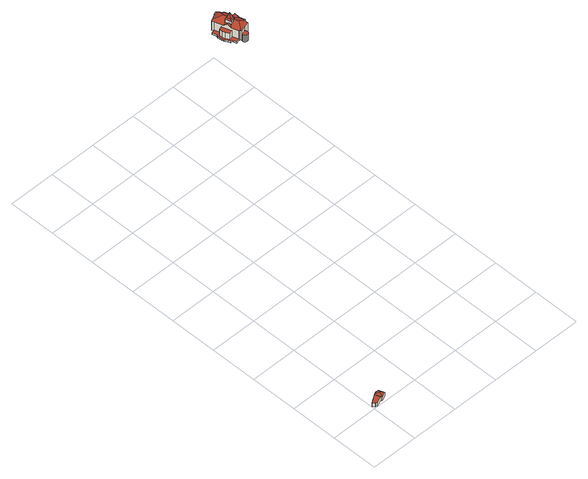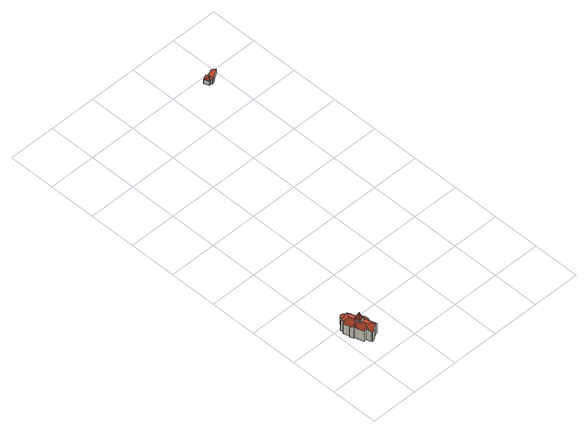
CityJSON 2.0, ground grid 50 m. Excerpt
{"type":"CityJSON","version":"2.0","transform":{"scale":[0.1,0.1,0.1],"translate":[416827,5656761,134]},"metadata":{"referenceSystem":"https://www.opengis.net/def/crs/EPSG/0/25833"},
"CityObjects":{
"building1":{"type":"Building","attributes":{"Gemeindeschluessel":"14612000","Geometrietyp2DReferenz":"3000","H_DGM":"134.99","MaxHBuilding":"6.86","MaxZBuilding":"141.85","sst":"EE3","confidence":"0","function":"31001_1000","roofType":"3200","measuredHeight":6.86,"storeysAboveGround":2},"address":[{"country":"Germany","locality":"Dresden","thoroughfareNumber":"13a","thoroughfareName":"Schillerstraße","postcode":"01326"}],"geometry":[{"type":"Solid","lod":"2","boundaries":[[[[0,1,2,3]],[[4,5,6,7,8,9]],[[10,11,12,13,14,15]],[[16,17,18,19]],[[20,7,6,21]],[[22,23,24,25]],[[26,11,10,15,27,28,29]],[[30,5,11,26]],[[29,28,1,0]],[[21,6,5,30]],[[5,4,9,13,12,11]],[[19,18,31,32]],[[23,2,1,28,27,24]],[[3,2,23,22]],[[13,9,8,31,18,17,33,14]],[[34,33,17,16]],[[8,7,20,35,32,31]],[[24,27,15,14,33,34,36,25]],[[26,29,0,3,22,25,36,34,16,19,32,35,20,21,30]]]],"semantics":{"surfaces":[{"type":"WallSurface"},{"type":"RoofSurface","Z_MAX_ASL":"141.8466","Z_MIN_ASL":"140.0338","Z_Max":"6.856599999999986","Z_Min":"5.0438000000000045","FACEAREA":"10.01841","NORMAL_AZI":"68.07026","NORMAL_H":"51.83016","DachTyp_LOD2":"3200","DachName_LOD2":"Walmdach","STRUKTUR":"Dach"},{"type":"RoofSurface","Z_MAX_ASL":"141.84","Z_MIN_ASL":"140.04","Z_Max":"6.849999999999994","Z_Min":"5.049999999999983","FACEAREA":"11.40661","NORMAL_AZI":"248.01603","NORMAL_H":"51.9449","DachTyp_LOD2":"3200","DachName_LOD2":"Walmdach","STRUKTUR":"Dach"},{"type":"RoofSurface","Z_MAX_ASL":"141.8466","Z_MIN_ASL":"140.0338","Z_Max":"6.856599999999986","Z_Min":"5.0438000000000045","FACEAREA":"15.79291","NORMAL_AZI":"157.75907","NORMAL_H":"65.62577","DachTyp_LOD2":"3200","DachName_LOD2":"Walmdach","STRUKTUR":"Dach"},{"type":"RoofSurface","Z_MAX_ASL":"139.5","Z_MIN_ASL":"139.5","Z_Max":"4.509999999999991","Z_Min":"4.509999999999991","FACEAREA":"50.37313","NORMAL_AZI":"-1","NORMAL_H":"90","DachTyp_LOD2":"3200","DachName_LOD2":"Walmdach","STRUKTUR":"Dach"},{"type":"RoofSurface","Z_MAX_ASL":"141.8466","Z_MIN_ASL":"140.0394","Z_Max":"6.856599999999986","Z_Min":"5.0493999999999915","FACEAREA":"12.60683","NORMAL_AZI":"335.19601","NORMAL_H":"65.65658","DachTyp_LOD2":"3200","DachName_LOD2":"Walmdach","STRUKTUR":"Dach"},{"type":"GroundSurface"}],"values":[[0,1,2,0,0,0,0,0,0,0,3,0,4,0,5,0,0,0,6]]}}]},
"building2":{"type":"Building","attributes":{"Gemeindeschluessel":"14612000","Geometrietyp2DReferenz":"3000","H_DGM":"209.29","MaxHBuilding":"24.09","MaxZBuilding":"233.38","sst":"ME3","confidence":"0.920617851589202","function":"31001_1000","roofType":"3200","measuredHeight":24.09,"storeysAboveGround":3},"address":[{"country":"Germany","locality":"Dresden","thoroughfareNumber":"7","thoroughfareName":"Zeppelinstraße","postcode":"01324"}],"geometry":[{"type":"Solid","lod":"2","boundaries":[[[[37,38,39,40]],[[41,42,43,44]],[[45,46,47,48,49,50,51,52]],[[53,54,55,56]],[[57,58,59,60]],[[61,62,63,64,65,66,67,68]],[[69,51,50,49,70,62,61,68,71,72,73]],[[74,75,76,77]],[[78,79,80,81]],[[82,83,84,85,86,87]],[[76,88,41]],[[89,90,91,92]],[[93,44,43,94]],[[71,95,96,97,98,72]],[[90,99,100,91]],[[75,42,88]],[[101,102,103,104,105,106]],[[107,108,109,110,111,112,113]],[[114,115,52,51,69,116]],[[117,118,119,120]],[[121,122,123,124,44,93]],[[125,73,72,98,126,127,128,119,118,129,130]],[[131,108,107,132]],[[133,134,135,136,81,80,137,138,139,140,54,53]],[[141,142,143,131]],[[46,45,52,115,114,144,145,146,147,148,149,47],[150,151,152,131,132,153,154,78,81,136,135,134,133,53,56,155,156,117,120,157,158,159,97,96,95,67,66,65,64,160,161,162,57,60]],[[163,164,165,166,167,148,147,146,145,144,114,116]],[[168,141,131,132]],[[169,111,110,170,59,58,171,172,70,49,48,173]],[[120,119,128,157]],[[174,175,176,177]],[[178,179,180,81,181,182,53,183,184,185]],[[186,187,188,189]],[[190,191,192,178,185,193]],[[157,128,127,158]],[[167,173,48,47,149,148]],[[194,192,191,195]],[[152,109,108,131]],[[176,196,187,186,197,177]],[[198,122,121,93,94,199]],[[200,201,202,203,204,205]],[[206,190,193,207]],[[110,109,152,151,150,170]],[[38,208,209,39]],[[210,211,81,180,212,213]],[[99,214,215,100]],[[187,196,176,175,216,103,102,101,217,218,204,203,202,219,87,86,85,213,212,180,179,194,195,206,207,184,183,220,188]],[[154,221,79,78]],[[222,223,214,99,90,89,208,38,37,142,141,168]],[[122,198,199,74,77,123]],[[211,210,84,83,82,224,201,200,205,225,226,106,105,104,227,174,177,197,186,189,228,53,182,181,81]],[[171,162,161,160,229,230]],[[172,171,230,70]],[[225,218,217,226]],[[226,217,101,106]],[[88,42,41]],[[60,59,170,150]],[[230,229,63,62,70]],[[64,63,229,160]],[[139,165,164,140]],[[195,191,190,206]],[[75,88,76]],[[142,37,40,143]],[[138,166,165,139]],[[210,213,85,84]],[[94,43,74,199]],[[223,222,231,232]],[[156,129,118,117]],[[208,89,92,209]],[[54,140,163,116,69,73,125,130,55]],[[188,220,183,53,228,189]],[[224,82,87,219,202,201]],[[159,126,98,97]],[[205,204,218,225]],[[132,131,143,40,39,209,92,91,100,215,232,231]],[[137,80,79,221,113,112,111,169,173,167,166,138]],[[158,127,126,159]],[[207,193,185,184]],[[75,74,43,42]],[[153,132,107,113,221,154]],[[222,168,132,231]],[[55,130,129,156,155,56]],[[164,163,140]],[[227,104,103,216,175,174]],[[179,178,192,194]],[[95,71,68,67]],[[214,223,232,215]],[[124,123,77,76,41,44]],[[162,171,58,57]]]],"semantics":{"surfaces":[{"type":"WallSurface"},{"type":"RoofSurface","Z_MAX_ASL":"227.5","Z_MIN_ASL":"225.7744","Z_Max":"18.210000000000008","Z_Min":"16.484400000000022","FACEAREA":"9.46589","NORMAL_AZI":"341.24489","NORMAL_H":"30.17391","DachTyp_LOD2":"3400","DachName_LOD2":"Mansardendach","STRUKTUR":"Dach"},{"type":"RoofSurface","Z_MAX_ASL":"225.1136","Z_MIN_ASL":"221.5075","Z_Max":"15.823599999999999","Z_Min":"12.217500000000001","FACEAREA":"67.51855","NORMAL_AZI":"71.2313","NORMAL_H":"61.61672","DachTyp_LOD2":"3201;3110","DachName_LOD2":"einseitiges Walmdach;Satteldach mit zwei Gauben","STRUKTUR":"Dach"},{"type":"RoofSurface","Z_MAX_ASL":"227.5","Z_MIN_ASL":"225.78","Z_Max":"18.210000000000008","Z_Min":"16.49000000000001","FACEAREA":"9.49912","NORMAL_AZI":"161.24495","NORMAL_H":"30.1732","DachTyp_LOD2":"3400","DachName_LOD2":"Mansardendach","STRUKTUR":"Dach"},{"type":"RoofSurface","Z_MAX_ASL":"233.38","Z_MIN_ASL":"227.5","Z_Max":"24.090000000000003","Z_Min":"18.210000000000008","FACEAREA":"14.23698","NORMAL_AZI":"251.1223","NORMAL_H":"17.75051","DachTyp_LOD2":"3400","DachName_LOD2":"Mansardendach","STRUKTUR":"Dach"},{"type":"RoofSurface","Z_MAX_ASL":"233.38","Z_MIN_ASL":"227.5","Z_Max":"24.090000000000003","Z_Min":"18.210000000000008","FACEAREA":"14.24408","NORMAL_AZI":"71.12112","NORMAL_H":"17.83836","DachTyp_LOD2":"3400","DachName_LOD2":"Mansardendach","STRUKTUR":"Dach"},{"type":"RoofSurface","Z_MAX_ASL":"225.114","Z_MIN_ASL":"221","Z_Max":"15.824000000000012","Z_Min":"11.710000000000008","FACEAREA":"52.135","NORMAL_AZI":"162.87255","NORMAL_H":"57.52636","DachTyp_LOD2":"3201;3110","DachName_LOD2":"einseitiges Walmdach;Satteldach mit zwei Gauben","STRUKTUR":"Dach"},{"type":"RoofSurface","Z_MAX_ASL":"225.1057","Z_MIN_ASL":"221","Z_Max":"15.815700000000021","Z_Min":"11.710000000000008","FACEAREA":"59.96874","NORMAL_AZI":"341.19176","NORMAL_H":"66.30402","DachTyp_LOD2":"3201;3110","DachName_LOD2":"einseitiges Walmdach;Satteldach mit zwei Gauben","STRUKTUR":"Dach"},{"type":"GroundSurface"},{"type":"RoofSurface","Z_MAX_ASL":"225.114","Z_MIN_ASL":"220.9984","Z_Max":"15.824000000000012","Z_Min":"11.708400000000012","FACEAREA":"66.06338","NORMAL_AZI":"71.24434","NORMAL_H":"61.77968","DachTyp_LOD2":"3201;3110","DachName_LOD2":"einseitiges Walmdach;Satteldach mit zwei Gauben","STRUKTUR":"Dach"},{"type":"RoofSurface","Z_MAX_ASL":"218.31","Z_MIN_ASL":"218.31","Z_Max":"9.02000000000001","Z_Min":"9.02000000000001","FACEAREA":"47.73475","NORMAL_AZI":"-1","NORMAL_H":"90","DachTyp_LOD2":"1000","DachName_LOD2":"Flachdach","STRUKTUR":"Dach"},{"type":"RoofSurface","Z_MAX_ASL":"211.03","Z_MIN_ASL":"211.03","Z_Max":"1.740000000000009","Z_Min":"1.740000000000009","FACEAREA":"87.35246","NORMAL_AZI":"-1","NORMAL_H":"90","DachTyp_LOD2":"1000","DachName_LOD2":"Flachdach","STRUKTUR":"Dach"},{"type":"RoofSurface","Z_MAX_ASL":"217.86","Z_MIN_ASL":"217.86","Z_Max":"8.570000000000022","Z_Min":"8.570000000000022","FACEAREA":"24.47786","NORMAL_AZI":"-1","NORMAL_H":"90","DachTyp_LOD2":"1000","DachName_LOD2":"Flachdach","STRUKTUR":"Dach"},{"type":"RoofSurface","Z_MAX_ASL":"223.56","Z_MIN_ASL":"220.9984","Z_Max":"14.27000000000001","Z_Min":"11.708400000000012","FACEAREA":"10.60027","NORMAL_AZI":"161.17031","NORMAL_H":"54.94335","DachTyp_LOD2":"3201;3110","DachName_LOD2":"einseitiges Walmdach;Satteldach mit zwei Gauben","STRUKTUR":"Dach"},{"type":"RoofSurface","Z_MAX_ASL":"233.38","Z_MIN_ASL":"227.5","Z_Max":"24.090000000000003","Z_Min":"18.210000000000008","FACEAREA":"11.91962","NORMAL_AZI":"341.24439","NORMAL_H":"21.41343","DachTyp_LOD2":"3400","DachName_LOD2":"Mansardendach","STRUKTUR":"Dach"},{"type":"RoofSurface","Z_MAX_ASL":"223.56","Z_MIN_ASL":"221.5102","Z_Max":"14.27000000000001","Z_Min":"12.220200000000006","FACEAREA":"7.34319","NORMAL_AZI":"341.15031","NORMAL_H":"54.96221","DachTyp_LOD2":"3201;3110","DachName_LOD2":"einseitiges Walmdach;Satteldach mit zwei Gauben","STRUKTUR":"Dach"},{"type":"RoofSurface","Z_MAX_ASL":"223.56","Z_MIN_ASL":"221.0445","Z_Max":"14.27000000000001","Z_Min":"11.754500000000007","FACEAREA":"8.64856","NORMAL_AZI":"341.19356","NORMAL_H":"54.956","DachTyp_LOD2":"3201;3110","DachName_LOD2":"einseitiges Walmdach;Satteldach mit zwei Gauben","STRUKTUR":"Dach"},{"type":"RoofSurface","Z_MAX_ASL":"233.38","Z_MIN_ASL":"227.5","Z_Max":"24.090000000000003","Z_Min":"18.210000000000008","FACEAREA":"11.91999","NORMAL_AZI":"161.24488","NORMAL_H":"21.4143","DachTyp_LOD2":"3400","DachName_LOD2":"Mansardendach","STRUKTUR":"Dach"},{"type":"RoofSurface","Z_MAX_ASL":"223.56","Z_MIN_ASL":"221.0759","Z_Max":"14.27000000000001","Z_Min":"11.785899999999998","FACEAREA":"8.52838","NORMAL_AZI":"161.17613","NORMAL_H":"54.9481","DachTyp_LOD2":"3201;3110","DachName_LOD2":"einseitiges Walmdach;Satteldach mit zwei Gauben","STRUKTUR":"Dach"},{"type":"RoofSurface","Z_MAX_ASL":"225.1136","Z_MIN_ASL":"221.0017","Z_Max":"15.823599999999999","Z_Min":"11.711700000000008","FACEAREA":"71.58543","NORMAL_AZI":"251.65082","NORMAL_H":"61.60546","DachTyp_LOD2":"3201;3110","DachName_LOD2":"einseitiges Walmdach;Satteldach mit zwei Gauben","STRUKTUR":"Dach"},{"type":"RoofSurface","Z_MAX_ASL":"225.114","Z_MIN_ASL":"221.0749","Z_Max":"15.824000000000012","Z_Min":"11.784900000000022","FACEAREA":"67.66848","NORMAL_AZI":"251.6124","NORMAL_H":"61.78842","DachTyp_LOD2":"3201;3110","DachName_LOD2":"einseitiges Walmdach;Satteldach mit zwei Gauben","STRUKTUR":"Dach"},{"type":"RoofSurface","Z_MAX_ASL":"227.5","Z_MIN_ASL":"225.7744","Z_Max":"18.210000000000008","Z_Min":"16.484400000000022","FACEAREA":"11.18222","NORMAL_AZI":"71.10499","NORMAL_H":"30.13228","DachTyp_LOD2":"3400","DachName_LOD2":"Mansardendach","STRUKTUR":"Dach"},{"type":"RoofSurface","Z_MAX_ASL":"222.5848","Z_MIN_ASL":"221.0388","Z_Max":"13.29480000000001","Z_Min":"11.748800000000017","FACEAREA":"3.76291","NORMAL_AZI":"251.81805","NORMAL_H":"61.68775","DachTyp_LOD2":"3201;3110","DachName_LOD2":"einseitiges Walmdach;Satteldach mit zwei Gauben","STRUKTUR":"Dach"},{"type":"RoofSurface","Z_MAX_ASL":"227.5","Z_MIN_ASL":"225.7393","Z_Max":"18.210000000000008","Z_Min":"16.449299999999994","FACEAREA":"11.24692","NORMAL_AZI":"251.14854","NORMAL_H":"30.15807","DachTyp_LOD2":"3400","DachName_LOD2":"Mansardendach","STRUKTUR":"Dach"}],"values":[[0,1,0,0,0,0,2,3,0,0,4,0,0,0,0,5,0,6,0,0,0,7,0,0,0,8,0,0,9,0,0,0,0,10,0,0,0,0,0,8,0,0,0,0,0,0,11,0,12,0,8,0,13,0,0,14,0,15,0,16,0,17,0,18,0,0,0,0,0,19,0,0,0,0,8,20,0,0,21,0,0,0,22,0,0,0,0,23,0]]}}]}
},
"vertices":[
[47,10,10],[47,10,55],[28,15,55],[28,15,10],[159,60,69],[177,46,60],[155,100,60],[146,96,68],[143,98,69],[140,75,78],[116,37,60],[122,24,60],[125,47,70],[128,69,78],[93,96,61],[93,96,60],[122,110,10],[122,110,60],[126,103,64],[126,103,10],[146,96,10],[155,100,10],[25,14,10],[25,14,55],[7,40,55],[7,40,10],[122,24,10],[93,96,55],[116,37,55],[116,37,10],[177,46,10],[137,103,66],[137,103,10],[97,98,60],[97,98,10],[143,98,10],[93,96,10],
[1877,3451,839],[1868,3441,839],[1868,3441,753],[1877,3451,753],[1800,3647,935],[1836,3660,935],[1842,3672,918],[1787,3654,918],[1843,3669,753],[1855,3635,753],[1863,3610,753],[1863,3610,905],[1855,3635,905],[1843,3669,905],[1842,3672,905],[1842,3672,753],[1731,3730,753],[1731,3730,870],[1725,3755,871],[1725,3755,753],[1919,3618,753],[1919,3618,875],[1941,3554,875],[1941,3554,753],[1896,3687,875],[1898,3680,875],[1906,3657,892],[1906,3657,753],[1898,3680,753],[1896,3687,753],[1874,3752,753],[1874,3752,875],[1832,3669,911],[1871,3640,896],[1852,3745,888],[1844,3768,888],[1820,3704,911],[1863,3610,918],[1850,3616,935],[1815,3604,935],[1809,3591,918],[1811,3495,753],[1811,3495,871],[1810,3499,871],[1810,3499,753],[1737,3526,753],[1747,3529,753],[1753,3531,753],[1753,3531,770],[1747,3529,770],[1737,3526,770],[1825,3632,994],[1846,3437,839],[1836,3440,839],[1836,3440,753],[1846,3437,753],[1787,3654,762],[1842,3672,762],[1852,3745,753],[1844,3768,753],[1834,3797,753],[1834,3797,874],[1829,3446,839],[1829,3446,753],[1698,3619,770],[1699,3632,770],[1699,3638,770],[1699,3638,753],[1699,3632,753],[1698,3619,753],[1825,3479,871],[1872,3492,870],[1931,3512,871],[1923,3536,887],[1869,3559,911],[1842,3517,891],[1823,3486,875],[1787,3654,753],[1832,3669,753],[1787,3654,886],[1758,3771,753],[1758,3771,874],[1796,3784,874],[1796,3784,753],[1795,3632,762],[1808,3591,762],[1808,3591,917],[1795,3632,918],[1769,3736,891],[1828,3795,874],[1824,3804,870],[1793,3793,870],[1760,3767,876],[1734,3758,876],[1872,3492,753],[1825,3479,753],[1761,3641,753],[1773,3607,753],[1784,3573,753],[1785,3572,753],[1785,3572,871],[1784,3573,871],[1773,3607,896],[1761,3641,870],[1872,3492,839],[1881,3464,839],[1881,3464,753],[1788,3651,753],[1795,3629,753],[1800,3616,753],[1804,3603,753],[1808,3591,753],[1853,3606,753],[1920,3546,753],[1923,3536,753],[1931,3512,753],[1823,3486,753],[1819,3497,753],[1734,3758,753],[1760,3767,753],[1793,3793,753],[1824,3804,753],[1828,3795,753],[1915,3660,753],[1917,3656,753],[1928,3621,753],[1788,3651,886],[1795,3629,886],[1800,3616,896],[1804,3603,886],[1808,3591,886],[1825,3479,839],[1856,3596,911],[1920,3546,887],[1928,3621,870],[1893,3633,886],[1853,3606,911],[1694,3654,753],[1694,3654,770],[1698,3662,770],[1698,3662,753],[1788,3564,843],[1788,3564,770],[1810,3499,770],[1788,3564,753],[1754,3663,753],[1731,3730,770],[1754,3663,770],[1754,3663,843],[1708,3665,753],[1708,3665,770],[1690,3716,770],[1690,3716,753],[1719,3612,843],[1727,3588,843],[1750,3551,843],[1718,3650,843],[1750,3551,770],[1727,3588,770],[1701,3663,770],[1701,3663,753],[1809,3591,762],[1863,3610,762],[1720,3563,753],[1728,3552,753],[1728,3552,770],[1720,3563,770],[1711,3573,770],[1711,3573,753],[1719,3612,770],[1718,3650,770],[1858,3437,839],[1858,3437,753],[1769,3485,753],[1788,3492,753],[1788,3492,770],[1769,3485,770],[1825,3452,839],[1825,3452,753],[1697,3644,770],[1701,3600,770],[1705,3586,770],[1731,3545,770],[1716,3724,770],[1819,3497,875],[1822,3470,839],[1822,3460,839],[1731,3545,753],[1705,3586,753],[1701,3600,753],[1697,3644,753],[1716,3724,753],[1915,3660,892],[1917,3656,896],[1822,3470,753],[1822,3460,753]
]}
